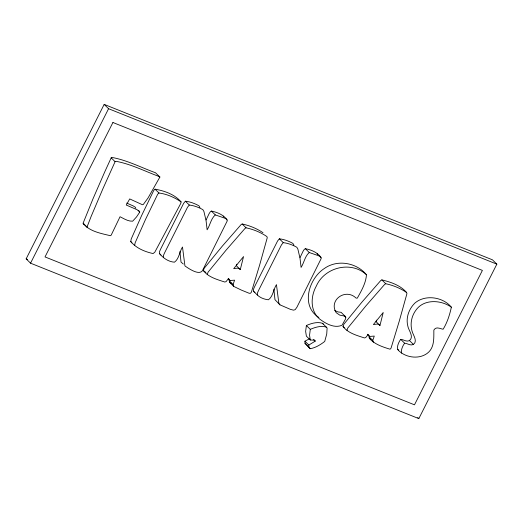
<?xml version="1.0" encoding="UTF-8"?>
<svg xmlns="http://www.w3.org/2000/svg" width="523" height="523" viewBox="0 0 523 523"><rect width="100%" height="100%" fill="white"/><g stroke="black" fill="none" stroke-linecap="round" stroke-linejoin="round"><path stroke-width="0.78" d="M366.46 274.725C365.963 283.093 361.295 291.01 357.294 298.149L356.085 298.103C345.664 287.807 328.274 300.124 336.224 312.708L339.787 315.134L344.984 316.16L345.788 317.18L345.598 318.867L342.075 325.188C334.563 328.666 325.777 323.632 319.743 319.115C309.982 310.982 310.551 296.364 316.323 286.055C324.567 267.181 351.162 260.532 366.46 274.725C356.568 262.611 337.413 259.186 324.456 268.43C308.773 278.452 300.372 306.066 318.88 317.468M160.94 255.028L159.482 253.563L159.515 251.641L160.587 249.203L183.632 203.355L185.384 201.192C190.137 201.728 194.778 203.493 198.949 205.801L199.982 207.559M163.392 257.408L163.424 255.486L164.497 253.047L187.541 207.2L189.3 205.036C194.046 205.572 198.688 207.337 202.859 209.638L203.892 211.403L206.049 220.523L207.128 229.806C210.168 225.138 210.952 218.529 215.313 214.92L224.498 218.071L226.452 219.085L227.302 220.778L203.016 269.522C200.335 276.837 188.313 268.292 184.933 265.913L182.494 247.013C179.461 251.694 179.16 258.813 174.447 262.186C168.426 261.762 163.235 258.127 159.482 253.563M254.897 292.638L253.433 291.174L253.472 289.258L254.538 286.813L277.589 240.972L279.341 238.802C284.087 239.344 288.729 241.103 292.9 243.411L293.939 245.169M279.936 304.824L278.89 303.523L276.451 284.623C273.418 289.304 273.111 296.43 268.404 299.797C264.448 299.365 260.192 297.862 257.349 295.018L257.381 293.102L258.454 290.657L281.498 244.816L283.257 242.646C288.003 243.188 292.645 244.947 296.816 247.255L297.849 249.013L299.999 258.14L301.085 267.416C304.125 262.755 304.909 256.139 309.263 252.531L318.448 255.682L320.409 256.701L321.259 258.388L296.966 307.132L295.201 309.649L293.566 310.165L290.487 309.4L279.936 304.824L274.974 299.679L273.862 289.16M207.252 274.438L208.089 272.137L226.126 250.092L244.999 228.446L246.085 227.825C253.374 229.355 260.755 232.336 266.9 236.566L267.26 237.71L259.604 265.168L251.354 292.265L250.419 293.298L249.196 293.279L241.306 290.062L233.67 286.362L233.075 284.479L234.598 280.171L229.911 280.518L228.492 278.543L226.034 281.662L224.753 282.028C217.091 279.459 208.527 277.314 203.342 270.594L204.173 268.292L222.21 246.248L241.09 224.602L242.169 223.981C249.464 225.511 256.839 228.492 262.991 232.722M372.762 340.401L374.278 336.086L369.591 336.439L368.172 334.465L365.714 337.583L364.433 337.95C356.771 335.374 348.207 333.236 343.023 326.515L343.859 324.208L361.89 302.17L380.77 280.518L381.855 279.897C390.766 282.087 400.422 285.244 406.58 292.488L406.94 293.625L399.284 321.083L391.034 348.187L390.099 349.22C382.836 347.017 374.651 344.363 369.441 338.433L368.846 336.557L372.762 340.401L373.35 342.277M346.939 330.359L347.769 328.052L365.806 306.007L384.686 284.362L385.765 283.741C393.061 285.277 400.435 288.251 406.58 292.488M130.75 241.534L131.221 238.972L141.674 215.443L153.801 190.359L155.05 189.163C164.385 190.843 174.708 194.334 181.082 201.917L180.808 203.329L154.795 252.21L153.069 253.563C144.858 251.74 136.222 248.248 130.75 241.534L131.894 242.868M134.666 245.379L135.137 242.816L145.59 219.287L157.711 194.203L158.959 193.007C166.674 193.968 174.721 197.465 181.082 201.917M159.881 177.055L148.055 197.956L143.276 204.5L142.485 204.748L129.697 198.923L126.278 205.055L137.059 209.723L139.281 211.109L139.759 212.096L136.516 216.947L132.639 221.19C128.096 221.438 123.977 218.686 120.042 216.738L111.157 235.206L110.327 235.696C100.874 233.382 89.289 231.467 83.098 223.223L92.924 198.975L104.763 171.845L111.177 157.835L112.157 157.475C127.272 160.273 141.171 167.523 155.527 172.773L159.881 177.055L159.443 176.617C145.08 171.367 131.181 164.117 116.067 161.319L115.093 161.679L102.959 188.633L91.205 216.261L87.008 227.06L87.302 227.734M306.38 325.489L305.641 331.405L306.38 336.152L310.289 339.996L314.82 340.172L315.206 341.146L308.845 345.043L308.897 347.115L310.074 348.697C315.415 347.939 320.494 344.69 324.731 341.447L326.744 333.988L327.11 327.999L322.639 323.332C317.252 321.501 311.407 323.377 306.38 325.489L310.289 329.333L309.557 335.25L310.289 339.996M236.801 264.213L236.37 265.717L240.286 269.561L243.548 256.571L233.696 268.678L237.318 268.136L238.978 268.449L240.286 269.561M376.482 320.135L376.057 321.632L379.966 325.476L383.228 312.486L373.376 324.593L377.005 324.057L378.659 324.365L379.966 325.476M233.67 286.362L229.754 282.518L229.166 280.642L229.669 279.204M206.108 219.915L209.148 213.574L210.357 211.717L211.397 211.076C217.418 212.24 223.432 214.822 227.191 219.908M300.065 257.525L303.105 251.184L304.314 249.327L305.354 248.686C311.375 249.85 317.383 252.432 321.148 257.525M26.15 258.852L104.175 104.391L492.45 259.82L496.85 264.148L418.825 418.609L30.55 263.18L26.15 258.852L27.667 259.46M30.55 263.18L108.575 108.712L104.175 104.391M400.71 339.355C398.696 342.101 397.055 345.853 397.493 349.312C404.338 357.471 418.223 359.824 427.01 353.509C434.685 347.958 433.75 338.296 433.855 330.059C435.862 326.13 440.065 328.712 443.112 329.255C447.204 322.658 449.754 314.754 451.356 307.191C441.235 299.856 423.859 298.751 415.948 310.132C410.627 317.232 409.542 326.98 413.575 334.949C414.902 337.878 416.792 342.094 413.405 344.428C410.333 346.056 407.561 343.291 404.625 343.199L400.71 339.355C403.651 339.447 406.423 342.212 409.489 340.584C414.366 336.511 408.398 330.431 407.75 325.737C405.737 317.598 408.986 308.903 414.837 303.118C425.107 294.22 442.988 296.855 451.356 307.191M404.625 343.199C402.605 345.945 400.964 349.697 401.409 353.156M310.074 348.697L304.981 343.271L304.929 341.199L309.551 338.741M310.289 329.333C315.317 327.221 321.168 325.345 326.555 327.176M108.575 108.712L496.85 264.148M126.677 203.074L133.143 205.879L135.372 207.265L135.849 208.252M369.441 338.433L370.827 339.107M229.754 282.518L231.146 283.191M205.912 272.385L203.342 270.594M183.298 264.037L181.023 262.069L179.905 251.543M397.493 349.312L398.611 349.933M83.392 223.896L84.674 224.668M334.687 310.479L337.91 311.93L341.074 312.316L344.984 316.16M343.023 326.515L344.311 327.673M381.855 279.897L385.765 283.741M409.489 340.584L413.405 344.428M305.354 248.686L309.263 252.531M279.341 238.802L283.257 242.646M367.355 334.243L369.591 336.439M344.67 316.082L345.788 317.18M242.169 223.981L246.085 227.825M211.397 211.076L215.313 214.92M417.72 417.531L418.825 418.609M185.384 201.192L189.3 205.036M313.532 339.499L315.206 341.146M155.05 189.163L158.959 193.007M304.929 341.199L308.845 345.043M253.433 291.174L257.349 295.018M304.981 343.271L308.897 347.115M111.177 157.835L115.093 161.679M228.237 278.87L229.911 280.518M229.166 280.642L233.075 284.479M138.085 210.449L139.759 212.096M83.098 223.223L87.008 227.06M322.639 323.332L323.201 324.155M317.232 253.681L317.35 254.544M223.282 216.064L223.393 216.934M112.922 122.493L45.017 256.924L414.484 404.828L482.389 270.404L112.922 122.493"/></g></svg>
